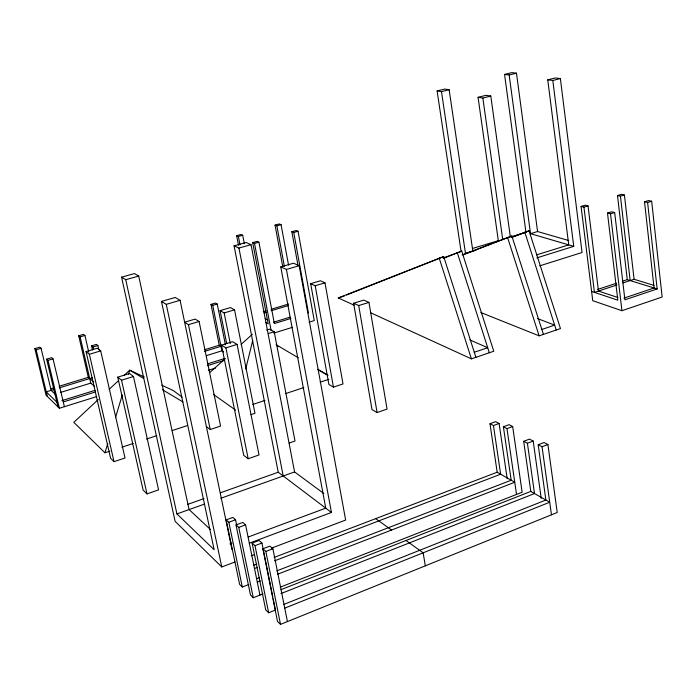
<?xml version="1.0" encoding="UTF-8"?>
<svg xmlns="http://www.w3.org/2000/svg" width="697" height="697" viewBox="0 0 697 697"><rect width="100%" height="100%" fill="white"/><g stroke="black" fill="none" stroke-linecap="round" stroke-linejoin="round"><path stroke-width="1.05" d="M245.71 369.009L252.697 340.554M98.216 399.555L73.804 422.338L104.959 452.797L107.747 443.501M115.475 417.677L122.28 394.955M128.475 374.298L129.712 370.168L144.288 376.99M109.237 389.274L118.682 380.449M124.197 375.308L129.712 370.168L143.704 378.523M209.841 372.512L225.087 358.807M241.127 344.379L252.366 334.281M287.425 621.585L272.902 548.774L269.887 546.134L262.865 548.792L277.511 621.436L280.516 624.381L557.225 512.487L547.912 444.52L544.035 442.534L538.189 444.747L545.873 500.028L283.731 604.465M272.788 596.806L261.95 543.041L259.04 540.471L252.114 543.068L265.74 609.936L268.641 612.768L275.454 610.049L273.198 598.845M284.742 608.132L549.724 502.223L530.792 491.42L280.961 589.671M354.032 305.155L338.254 297.941L443.701 256.583L475.894 357.317M346.583 295.005L407.283 270.994M409.305 270.192L443.701 256.583M443.153 258.047L461.736 251.138L493.772 351.244L471.399 358.85L370.804 312.831M443.623 258.256L461.736 251.138M280.882 593.609L534.521 493.546L527.411 443.24L523.682 441.297L530.792 491.42M259.946 595.107L245.588 524.85L242.817 522.419L236.013 524.919L250.484 595.02L253.255 597.73L262.987 593.914M280.211 587.153L522.131 492.23L512.678 426.512L509.089 424.673L503.391 426.764L511.18 480.224L276.805 570.852M462.067 254.928L511.851 236.013L543.425 334.377M236.658 525.076L235.56 519.779L232.885 517.409L226.177 519.849L239.629 584.408L242.303 587.031L248.907 584.469M257.289 582.126L260.321 580.949M277.476 574.293L514.752 482.263L497.179 472.226L274.06 557.469M463.453 254.745L491.681 243.819M493.694 243.035L511.851 236.013M511.615 237.18L529.058 230.82L560.475 328.583L539.129 335.841L480.843 312.535M256.531 578.693L259.572 577.517M511.825 237.459L529.058 230.82M253.734 565.232L256.784 564.073M254.361 568.578L257.402 567.41M274.601 560.824L500.646 474.204L493.45 425.545L489.982 423.732L497.179 472.226M210.389 529.476L189.096 509.585L138.72 276.064L134.486 273.572L121.592 277.162L175.139 521.391L221.777 566.966L234.976 561.965M251.216 555.814L254.266 554.664M271.525 548.13L345.642 520.058L299.196 265.714L293.498 263.222L280.778 266.899L325.752 508.148L248.193 537.03M262.865 548.792L265.853 551.449L272.902 548.774M538.189 444.747L542.048 446.742L547.912 444.52M252.114 543.068L255.006 545.646L261.95 543.041M527.411 443.24L533.205 441.062L541.229 498.372M249.273 543.224L331.441 512.452L286.397 269.434L280.778 266.899M523.682 441.297L529.45 439.127L533.205 441.062M229.975 543.817L231.996 543.068M236.013 524.919L238.766 527.368L245.588 524.85M503.391 426.764L506.972 428.611L512.678 426.512M489.982 423.732L495.611 421.685L499.096 423.48L507.198 478.743M226.177 519.849L228.843 522.236L235.56 519.779M493.45 425.545L499.096 423.48M121.592 277.162L125.739 279.689L176.925 513.924L204.439 504.105M220.81 498.268L294.578 471.939L323.878 493.546M187.737 504.375L204.003 498.599M220.269 492.823L278.234 472.235L331.441 512.452M289.238 443.031L295.005 441.027L274.209 331.72L269.556 329.15L266.602 330.064M377.103 412.546L387.062 409.087L368.957 302.393L363.808 300.102L353.623 303.239L371.998 409.575L377.103 412.546L358.711 305.556L353.623 303.239M146.997 493.885L158.567 489.869L133.475 376.511L129.616 373.496L117.758 377.155L143.129 490.096L146.997 493.885L121.539 380.205L117.758 377.155M248.176 458.731L259.031 454.958L237.085 344.396L232.632 341.704L221.507 345.137L243.723 455.307L248.176 458.731L225.906 347.864L221.507 345.137M617.943 297.514L598.453 291.058L588.041 205.911L585.166 205.197L581.071 206.417L592.738 300.703L621.942 310.714L662.15 297.009L651.678 201.259L648.576 200.544L644.516 201.781L654.074 287.992L623.902 298.142M644.516 201.781L647.609 202.496L657.14 288.941L624.904 299.815L614.676 212.524L611.652 211.775L607.488 213.038L617.821 300.189L591.596 291.433M474.282 352.273L487.717 347.733L469.83 339.927M541.839 329.454L554.655 325.124L537.387 318.52M250.937 414.663L254.971 413.312L234.532 309.843L230.411 307.577L220.086 310.644L226.699 343.604M333.454 387.123L342.994 383.942L324.994 282.825L320.42 280.786L310.67 283.688L328.906 384.474L333.454 387.123L315.201 285.753L310.67 283.688M114.029 461.658L125.007 457.99L100.699 350.896L97.301 348.239L86.062 351.593L110.605 458.312L114.029 461.658L89.39 354.276L86.062 351.593M210.233 429.518L220.574 426.059L199.098 321.474L195.16 319.087L184.574 322.241L188.46 324.654L210.233 429.518L206.286 426.477M616.871 284.96L594.436 292.392L583.938 207.14L581.071 206.417M623.013 282.93L634.087 279.27L654.056 285.422M597.59 289.455L616.444 283.235M622.343 281.283L627.265 279.654L657.14 288.941M104.959 452.797L109.873 451.168M121.923 447.186L133.188 443.466M146.509 439.066L156.747 435.677M172.115 430.598L187.484 425.527M252.75 404.46L265.008 400.409M285.43 393.657L303.814 387.576M320.15 382.174L328.879 379.29M208.307 370.325L215.478 368.068M539.792 265.827L582.056 252.497L560.371 78.569L555.282 77.951L547.746 79.833L568.743 244.882L536.646 254.867M55.743 394.763L51.134 390.364L41.071 348.3L39.781 347.167L34.85 348.605L46.063 395.225L59.393 408.259L96.543 396.645M207.636 363.86L225.035 358.406M207.357 365.672L223.763 360.532M63.261 401.96L95.463 391.941M536.812 257.881L573.736 246.355L552.799 80.469L547.746 79.833M204.448 351.419L220.984 346.313L219.241 345.233L210.982 304.38L215.486 303.056L217.229 304.023L225.445 344.937M268.267 333.558L274.209 331.72M358.711 305.556L368.957 302.393M121.539 380.205L133.475 376.511M225.906 347.864L237.085 344.396M273.825 333.096L292.487 327.311M309.076 322.171L314.26 320.559L298.037 231.247L296.112 230.498L291.825 231.692L298.011 265.548M206.408 355.627L221.89 350.818L223.676 351.941M61.885 400.636L95.036 390.346M290.893 318.459L274.365 323.53L258.918 242.173L257.08 241.389L252.68 242.617L268.206 323.844L265.505 322.38M60.351 392.498L90.776 383.123L94.626 386.452M204.805 349.685L219.241 345.233M50.864 388.795L53.983 387.837M59.184 386.251L88.31 377.338L93.842 382.069M54.183 389.431L46.246 391.862L56.901 402.186M59.254 387.872L92.57 377.669M273.546 322.214L290.039 317.161M607.488 213.038L610.511 213.796L614.676 212.524M647.609 202.496L651.678 201.259M338.254 297.941L344.205 296.12M263.187 311.69L266.141 310.792M271.081 309.302L288.61 304.014M472.592 248.446L498.25 240.692M511.589 236.666L524.928 232.632M264.119 312.892L266.149 312.273M271.211 310.74L288.445 305.53M471.93 251.417L465.474 253.377L441.471 91.612L437.115 90.932L461.083 251.53M475.938 250.206L472.854 251.138L449.156 89.73L444.764 89.059L437.115 90.932M525.956 232.328L504.558 74.413L509.158 74.988L530.522 233.669L537.57 231.535L568.717 240.535M220.086 310.644L224.155 312.944L234.532 309.843M315.201 285.753L324.994 282.825M627.265 279.654L617.49 195.535L621.48 194.35L624.416 195.021L634.087 279.27M89.39 354.276L100.699 350.896M188.46 324.654L199.098 321.474M583.938 207.14L588.041 205.911M617.49 195.535L620.426 196.214L624.416 195.021M58.025 406.917L46.629 359.147L51.683 357.648L53.042 358.85L64.394 406.7M92.474 349.99L91.525 345.834L96.43 344.379L97.911 345.52L98.869 349.728M46.629 359.147L47.98 360.358L53.042 358.85M91.525 345.834L92.989 346.984L97.911 345.52M210.982 304.38L212.716 305.356L217.229 304.023M88.31 377.338L78.717 335.771L83.527 334.368L84.929 335.457L88.746 352.107M34.85 348.605L36.131 349.746L41.071 348.3M78.717 335.771L80.111 336.869L84.929 335.457M180.079 300.329L175.174 297.453L161.469 301.418L166.278 304.345L180.079 300.329L232.031 549.689M286.397 269.434L299.196 265.714M278.234 472.235L234.07 245.858L246.093 242.512L251.033 244.673L294.578 471.939M252.68 242.617L254.51 243.41L258.918 242.173M291.825 231.692L293.742 232.45L298.037 231.247M125.739 279.689L138.72 276.064M234.07 245.858L238.94 248.054L251.033 244.673M238.487 245.205L236.64 235.682L240.953 234.488L242.704 235.237L244.342 243.715M282.738 266.524L275.036 225.105L279.236 223.946L281.074 224.661L288.541 265.078M236.64 235.682L238.383 236.431L242.704 235.237M275.036 225.105L276.857 225.819L281.074 224.661M498.372 241.023L478.064 97.301L482.855 98.05L490.801 96.055L510.361 236.963M552.799 80.469L560.371 78.569M478.064 97.301L485.975 95.323L490.801 96.055M504.558 74.413L511.859 72.619L516.486 73.185L537.57 231.535M441.471 91.612L449.156 89.73M509.158 74.988L516.486 73.185M530.522 233.669L573.736 246.355M161.782 385.18L173.44 390.642L182.056 397.107M265.2 318.581L267.944 320.062M317.841 369.593L326.301 374.42M276.09 344.693L298.342 357.814M317.815 369.297L328.017 375.308M162.375 389.667L182.91 401.934M276.639 345.512L278.469 346.627M213.482 394.432L235.621 410.124M375.709 518.638L391.548 530.051M406.029 540.489L423.149 552.817L425.318 565.825M176.925 513.924L214.153 549.706L161.469 301.418M524.78 232.11L556.232 330.021M507.512 237.32L539.129 335.841M457.249 252.488L489.32 352.76M439.154 257.951L471.399 358.85M36.131 349.746L47.361 396.497M47.98 360.358L59.393 408.259M80.111 336.869L90.776 383.123M92.989 346.984L93.459 349.066M166.278 304.345L221.777 566.966M228.843 522.236L242.303 587.031M238.766 527.368L253.255 597.73M255.006 545.646L268.641 612.768M212.716 305.356L221.89 350.818M224.155 312.944L230.289 343.647M265.853 551.449L280.516 624.381M238.383 236.431L240.029 244.917M238.94 248.054L283.2 475.999M254.51 243.41L271.142 330.544M276.857 225.819L284.367 266.28M293.742 232.45L308.457 313.066M506.972 428.611L516.521 494.434M482.855 98.05L502.685 239.254M542.048 446.742L551.466 514.813M610.511 213.796L621.942 310.714M620.426 196.214L630.175 280.56"/></g></svg>
